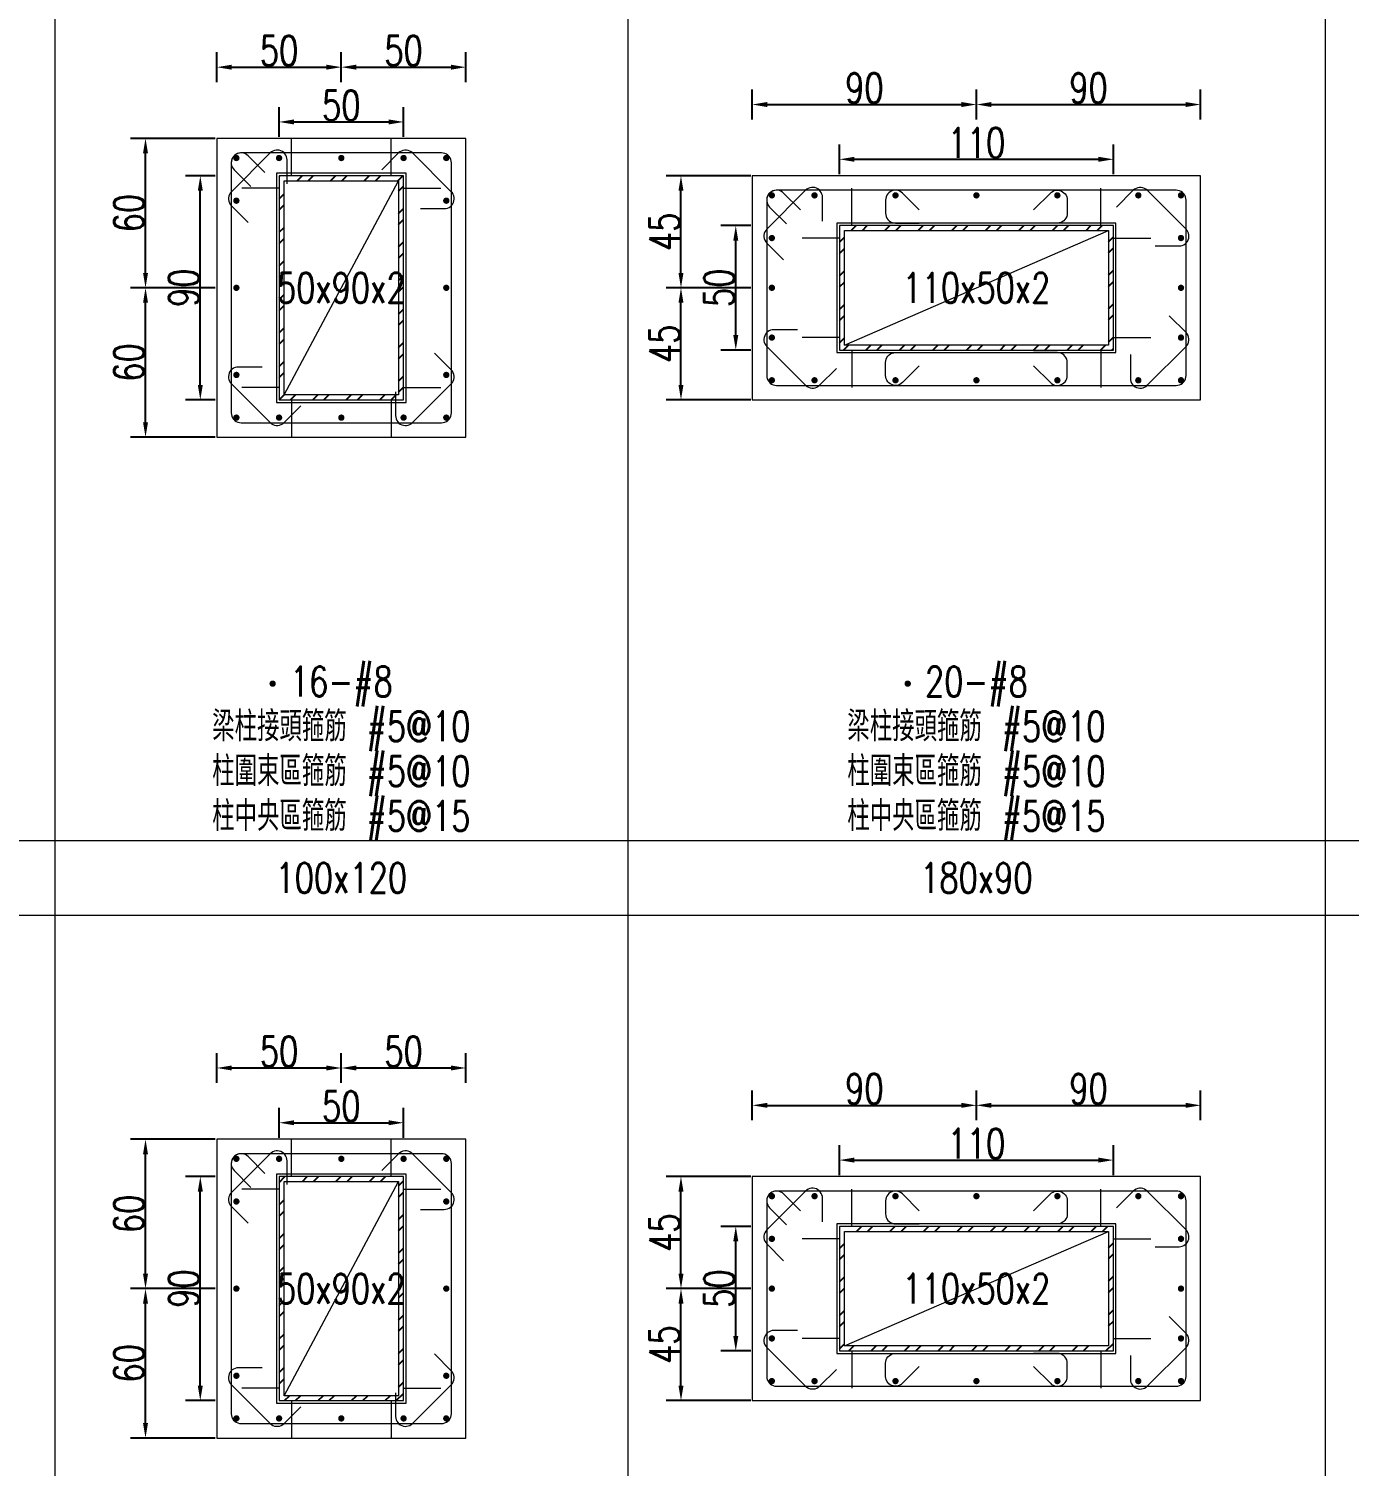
# Model space of a CAD drawing. Header units: millimetres. Extents: x 0 to 3905, y 0 to 8880.
# Drawn here: x 1440 to 1970, y 5005 to 5582 of the extents above; entities that cross this region are included whole.
import ezdxf
from ezdxf.enums import TextEntityAlignment as Align

# ---------------------------------------------------------------- set-up
doc = ezdxf.new("R2010")
doc.units = ezdxf.units.MM
doc.layers.get('DEFPOINTS').update_dxf_attribs({"color": 3})
for name, color, linetype in [('Hatch線', 6, 'Continuous'), ('主筋斷面', 2, 'Continuous'), ('文字-主筋根數', 7, 'Continuous'), ('文字-剪力筋 中央區', 7, 'Continuous'), ('文字-剪力筋-BC', 7, 'Continuous'), ('文字-剪力筋-圍束區', 7, 'Continuous'), ('文字-斷面尺寸', 7, 'Continuous'), ('文字-輔助字', 7, 'Continuous'), ('柱斷面線', 4, 'Continuous'), ('標註字', 4, 'Continuous'), ('箍筋線', 1, 'Continuous'), ('網格線', 7, 'Continuous'), ('鋼柱', 11, 'Continuous')]:
    doc.layers.add(name, color=color, linetype=linetype)
doc.styles.add('note', font='txt.shx', dxfattribs={"width": 0.75, "height": 12})
doc.styles.add('txt', font='txt.shx', dxfattribs={"height": 0.2, "bigfont": 'chineset.shx'})
doc.dimstyles.new('RCAD_DIM', dxfattribs={"dimtxt": 12, "dimasz": 6, "dimexe": 6, "dimexo": 0.625, "dimtad": 1, "dimdec": 0, "dimdsep": 46, "dimtxsty": 'note', "dimcen": 2.5, "dimclrd": 256, "dimclre": 256, "dimclrt": 256, "dimadec": 0, "dimazin": 0, "dimtfac": 1, "dimtmove": 0, "dimatfit": 3, "dimfxl": 0, "dimtolj": 1, "dimarcsym": 0})

# ---------------------------------------------------------------- blocks, each defined once
blk = doc.blocks.new('*D882')
at = {"layer": 'DEFPOINTS', "color": 0}
for p in [(1590, 5142.625), (1540, 5136), (1590, 5136)]:
    blk.add_point(p, dxfattribs=at)
at = {"layer": '標註字', "lineweight": -2}
for p, q in [((1540, 5136.625), (1540, 5148.625)), ((1590, 5136.625), (1590, 5148.625)), ((1546, 5142.625), (1584, 5142.625))]:
    blk.add_line(p, q, dxfattribs=at)
at = {"layer": '標註字'}
for points in [[(1546, 5143.625), (1546, 5141.625), (1540, 5142.625)], [(1584, 5141.625), (1584, 5143.625), (1590, 5142.625)]]:
    blk.add_solid(points, dxfattribs=at)
at = {"layer": '標註字', "insert": (1565, 5149.25), "char_height": 12, "attachment_point": 5, "style": 'note'}
blk.add_mtext('\\A1;50', dxfattribs=at)
blk = doc.blocks.new('*D883')
at = {"layer": 'DEFPOINTS', "color": 0}
for p in [(1508.375, 5121), (1515, 5121), (1515, 5031)]:
    blk.add_point(p, dxfattribs=at)
at = {"layer": '標註字', "lineweight": -2}
for p, q in [((1514.375, 5121), (1502.375, 5121)), ((1508.375, 5037), (1508.375, 5115)), ((1514.375, 5031), (1502.375, 5031))]:
    blk.add_line(p, q, dxfattribs=at)
at = {"layer": '標註字'}
for points in [[(1509.375, 5115), (1507.375, 5115), (1508.375, 5121)], [(1507.375, 5037), (1509.375, 5037), (1508.375, 5031)]]:
    blk.add_solid(points, dxfattribs=at)
at = {"layer": '標註字', "insert": (1501.75, 5076), "char_height": 12, "attachment_point": 5, "rotation": 90, "style": 'note'}
blk.add_mtext('\\A1;90', dxfattribs=at)
blk = doc.blocks.new('*D884')
at = {"layer": 'DEFPOINTS', "color": 0}
for p in [(1565, 5164.625), (1515, 5158), (1565, 5158)]:
    blk.add_point(p, dxfattribs=at)
at = {"layer": '標註字', "lineweight": -2}
for p, q in [((1515, 5158.625), (1515, 5170.625)), ((1565, 5158.625), (1565, 5170.625)), ((1521, 5164.625), (1559, 5164.625))]:
    blk.add_line(p, q, dxfattribs=at)
at = {"layer": '標註字'}
for points in [[(1521, 5165.625), (1521, 5163.625), (1515, 5164.625)], [(1559, 5163.625), (1559, 5165.625), (1565, 5164.625)]]:
    blk.add_solid(points, dxfattribs=at)
at = {"layer": '標註字', "insert": (1540, 5171.25), "char_height": 12, "attachment_point": 5, "style": 'note'}
blk.add_mtext('\\A1;50', dxfattribs=at)
blk = doc.blocks.new('*D885')
at = {"layer": 'DEFPOINTS', "color": 0}
for p in [(1615, 5164.625), (1565, 5158), (1615, 5158)]:
    blk.add_point(p, dxfattribs=at)
at = {"layer": '標註字', "lineweight": -2}
for p, q in [((1565, 5158.625), (1565, 5170.625)), ((1615, 5158.625), (1615, 5170.625)), ((1571, 5164.625), (1609, 5164.625))]:
    blk.add_line(p, q, dxfattribs=at)
at = {"layer": '標註字'}
for points in [[(1571, 5165.625), (1571, 5163.625), (1565, 5164.625)], [(1609, 5163.625), (1609, 5165.625), (1615, 5164.625)]]:
    blk.add_solid(points, dxfattribs=at)
at = {"layer": '標註字', "insert": (1590, 5171.25), "char_height": 12, "attachment_point": 5, "style": 'note'}
blk.add_mtext('\\A1;50', dxfattribs=at)
blk = doc.blocks.new('*D886')
at = {"layer": 'DEFPOINTS', "color": 0}
for p in [(1486.375, 5076), (1515, 5076), (1515, 5016)]:
    blk.add_point(p, dxfattribs=at)
at = {"layer": '標註字', "lineweight": -2}
for p, q in [((1514.375, 5076), (1480.375, 5076)), ((1486.375, 5022), (1486.375, 5070)), ((1514.375, 5016), (1480.375, 5016))]:
    blk.add_line(p, q, dxfattribs=at)
at = {"layer": '標註字'}
for points in [[(1487.375, 5070), (1485.375, 5070), (1486.375, 5076)], [(1485.375, 5022), (1487.375, 5022), (1486.375, 5016)]]:
    blk.add_solid(points, dxfattribs=at)
at = {"layer": '標註字', "insert": (1479.75, 5046), "char_height": 12, "attachment_point": 5, "rotation": 90, "style": 'note'}
blk.add_mtext('\\A1;60', dxfattribs=at)
blk = doc.blocks.new('*D887')
at = {"layer": 'DEFPOINTS', "color": 0}
for p in [(1486.375, 5136), (1515, 5136), (1515, 5076)]:
    blk.add_point(p, dxfattribs=at)
at = {"layer": '標註字', "lineweight": -2}
for p, q in [((1514.375, 5136), (1480.375, 5136)), ((1486.375, 5082), (1486.375, 5130)), ((1514.375, 5076), (1480.375, 5076))]:
    blk.add_line(p, q, dxfattribs=at)
at = {"layer": '標註字'}
for points in [[(1487.375, 5130), (1485.375, 5130), (1486.375, 5136)], [(1485.375, 5082), (1487.375, 5082), (1486.375, 5076)]]:
    blk.add_solid(points, dxfattribs=at)
at = {"layer": '標註字', "insert": (1479.75, 5106), "char_height": 12, "attachment_point": 5, "rotation": 90, "style": 'note'}
blk.add_mtext('\\A1;60', dxfattribs=at)
blk = doc.blocks.new('Circle_Filled')
at = {"const_width": 0.5}
blk.add_lwpolyline([(-0.25, 0, 1), (0.25, 0, 1)], format="xyb", close=True, dxfattribs=at)
blk = doc.blocks.new('*D888')
at = {"layer": 'DEFPOINTS', "color": 0}
for p in [(1590, 5544.625), (1540, 5538), (1590, 5538)]:
    blk.add_point(p, dxfattribs=at)
at = {"layer": '標註字', "lineweight": -2}
for p, q in [((1540, 5538.625), (1540, 5550.625)), ((1590, 5538.625), (1590, 5550.625)), ((1546, 5544.625), (1584, 5544.625))]:
    blk.add_line(p, q, dxfattribs=at)
at = {"layer": '標註字'}
for points in [[(1546, 5545.625), (1546, 5543.625), (1540, 5544.625)], [(1584, 5543.625), (1584, 5545.625), (1590, 5544.625)]]:
    blk.add_solid(points, dxfattribs=at)
at = {"layer": '標註字', "insert": (1565, 5551.25), "char_height": 12, "attachment_point": 5, "style": 'note'}
blk.add_mtext('\\A1;50', dxfattribs=at)
blk = doc.blocks.new('*D889')
at = {"layer": 'DEFPOINTS', "color": 0}
for p in [(1508.375, 5523), (1515, 5523), (1515, 5433)]:
    blk.add_point(p, dxfattribs=at)
at = {"layer": '標註字', "lineweight": -2}
for p, q in [((1514.375, 5523), (1502.375, 5523)), ((1508.375, 5439), (1508.375, 5517)), ((1514.375, 5433), (1502.375, 5433))]:
    blk.add_line(p, q, dxfattribs=at)
at = {"layer": '標註字'}
for points in [[(1509.375, 5517), (1507.375, 5517), (1508.375, 5523)], [(1507.375, 5439), (1509.375, 5439), (1508.375, 5433)]]:
    blk.add_solid(points, dxfattribs=at)
at = {"layer": '標註字', "insert": (1501.75, 5478), "char_height": 12, "attachment_point": 5, "rotation": 90, "style": 'note'}
blk.add_mtext('\\A1;90', dxfattribs=at)
blk = doc.blocks.new('*D890')
at = {"layer": 'DEFPOINTS', "color": 0}
for p in [(1565, 5566.625), (1515, 5560), (1565, 5560)]:
    blk.add_point(p, dxfattribs=at)
at = {"layer": '標註字', "lineweight": -2}
for p, q in [((1515, 5560.625), (1515, 5572.625)), ((1565, 5560.625), (1565, 5572.625)), ((1521, 5566.625), (1559, 5566.625))]:
    blk.add_line(p, q, dxfattribs=at)
at = {"layer": '標註字'}
for points in [[(1521, 5567.625), (1521, 5565.625), (1515, 5566.625)], [(1559, 5565.625), (1559, 5567.625), (1565, 5566.625)]]:
    blk.add_solid(points, dxfattribs=at)
at = {"layer": '標註字', "insert": (1540, 5573.25), "char_height": 12, "attachment_point": 5, "style": 'note'}
blk.add_mtext('\\A1;50', dxfattribs=at)
blk = doc.blocks.new('*D891')
at = {"layer": 'DEFPOINTS', "color": 0}
for p in [(1615, 5566.625), (1565, 5560), (1615, 5560)]:
    blk.add_point(p, dxfattribs=at)
at = {"layer": '標註字', "lineweight": -2}
for p, q in [((1565, 5560.625), (1565, 5572.625)), ((1615, 5560.625), (1615, 5572.625)), ((1571, 5566.625), (1609, 5566.625))]:
    blk.add_line(p, q, dxfattribs=at)
at = {"layer": '標註字'}
for points in [[(1571, 5567.625), (1571, 5565.625), (1565, 5566.625)], [(1609, 5565.625), (1609, 5567.625), (1615, 5566.625)]]:
    blk.add_solid(points, dxfattribs=at)
at = {"layer": '標註字', "insert": (1590, 5573.25), "char_height": 12, "attachment_point": 5, "style": 'note'}
blk.add_mtext('\\A1;50', dxfattribs=at)
blk = doc.blocks.new('*D892')
at = {"layer": 'DEFPOINTS', "color": 0}
for p in [(1486.375, 5478), (1515, 5478), (1515, 5418)]:
    blk.add_point(p, dxfattribs=at)
at = {"layer": '標註字', "lineweight": -2}
for p, q in [((1514.375, 5478), (1480.375, 5478)), ((1486.375, 5424), (1486.375, 5472)), ((1514.375, 5418), (1480.375, 5418))]:
    blk.add_line(p, q, dxfattribs=at)
at = {"layer": '標註字'}
for points in [[(1487.375, 5472), (1485.375, 5472), (1486.375, 5478)], [(1485.375, 5424), (1487.375, 5424), (1486.375, 5418)]]:
    blk.add_solid(points, dxfattribs=at)
at = {"layer": '標註字', "insert": (1479.75, 5448), "char_height": 12, "attachment_point": 5, "rotation": 90, "style": 'note'}
blk.add_mtext('\\A1;60', dxfattribs=at)
blk = doc.blocks.new('*D893')
at = {"layer": 'DEFPOINTS', "color": 0}
for p in [(1486.375, 5538), (1515, 5538), (1515, 5478)]:
    blk.add_point(p, dxfattribs=at)
at = {"layer": '標註字', "lineweight": -2}
for p, q in [((1514.375, 5538), (1480.375, 5538)), ((1486.375, 5484), (1486.375, 5532)), ((1514.375, 5478), (1480.375, 5478))]:
    blk.add_line(p, q, dxfattribs=at)
at = {"layer": '標註字'}
for points in [[(1487.375, 5532), (1485.375, 5532), (1486.375, 5538)], [(1485.375, 5484), (1487.375, 5484), (1486.375, 5478)]]:
    blk.add_solid(points, dxfattribs=at)
at = {"layer": '標註字', "insert": (1479.75, 5508), "char_height": 12, "attachment_point": 5, "rotation": 90, "style": 'note'}
blk.add_mtext('\\A1;60', dxfattribs=at)
blk = doc.blocks.new('*D1014')
at = {"layer": 'DEFPOINTS', "color": 0}
for p in [(1875, 5127.625), (1765, 5121), (1875, 5121)]:
    blk.add_point(p, dxfattribs=at)
at = {"layer": '標註字', "lineweight": -2}
for p, q in [((1765, 5121.625), (1765, 5133.625)), ((1875, 5121.625), (1875, 5133.625)), ((1771, 5127.625), (1869, 5127.625))]:
    blk.add_line(p, q, dxfattribs=at)
at = {"layer": '標註字'}
for points in [[(1771, 5128.625), (1771, 5126.625), (1765, 5127.625)], [(1869, 5126.625), (1869, 5128.625), (1875, 5127.625)]]:
    blk.add_solid(points, dxfattribs=at)
at = {"layer": '標註字', "insert": (1820, 5134.25), "char_height": 12, "attachment_point": 5, "style": 'note'}
blk.add_mtext('\\A1;110', dxfattribs=at)
blk = doc.blocks.new('*D1015')
at = {"layer": 'DEFPOINTS', "color": 0}
for p in [(1723.375, 5101), (1730, 5101), (1730, 5051)]:
    blk.add_point(p, dxfattribs=at)
at = {"layer": '標註字', "lineweight": -2}
for p, q in [((1729.375, 5101), (1717.375, 5101)), ((1723.375, 5057), (1723.375, 5095)), ((1729.375, 5051), (1717.375, 5051))]:
    blk.add_line(p, q, dxfattribs=at)
at = {"layer": '標註字'}
for points in [[(1724.375, 5095), (1722.375, 5095), (1723.375, 5101)], [(1722.375, 5057), (1724.375, 5057), (1723.375, 5051)]]:
    blk.add_solid(points, dxfattribs=at)
at = {"layer": '標註字', "insert": (1716.75, 5076), "char_height": 12, "attachment_point": 5, "rotation": 90, "style": 'note'}
blk.add_mtext('\\A1;50', dxfattribs=at)
blk = doc.blocks.new('*D1016')
at = {"layer": 'DEFPOINTS', "color": 0}
for p in [(1820, 5149.625), (1730, 5143), (1820, 5143)]:
    blk.add_point(p, dxfattribs=at)
at = {"layer": '標註字', "lineweight": -2}
for p, q in [((1730, 5143.625), (1730, 5155.625)), ((1820, 5143.625), (1820, 5155.625)), ((1736, 5149.625), (1814, 5149.625))]:
    blk.add_line(p, q, dxfattribs=at)
at = {"layer": '標註字'}
for points in [[(1736, 5150.625), (1736, 5148.625), (1730, 5149.625)], [(1814, 5148.625), (1814, 5150.625), (1820, 5149.625)]]:
    blk.add_solid(points, dxfattribs=at)
at = {"layer": '標註字', "insert": (1775, 5156.25), "char_height": 12, "attachment_point": 5, "style": 'note'}
blk.add_mtext('\\A1;90', dxfattribs=at)
blk = doc.blocks.new('*D1017')
at = {"layer": 'DEFPOINTS', "color": 0}
for p in [(1910, 5149.625), (1820, 5143), (1910, 5143)]:
    blk.add_point(p, dxfattribs=at)
at = {"layer": '標註字', "lineweight": -2}
for p, q in [((1820, 5143.625), (1820, 5155.625)), ((1910, 5143.625), (1910, 5155.625)), ((1826, 5149.625), (1904, 5149.625))]:
    blk.add_line(p, q, dxfattribs=at)
at = {"layer": '標註字'}
for points in [[(1826, 5150.625), (1826, 5148.625), (1820, 5149.625)], [(1904, 5148.625), (1904, 5150.625), (1910, 5149.625)]]:
    blk.add_solid(points, dxfattribs=at)
at = {"layer": '標註字', "insert": (1865, 5156.25), "char_height": 12, "attachment_point": 5, "style": 'note'}
blk.add_mtext('\\A1;90', dxfattribs=at)
blk = doc.blocks.new('*D1018')
at = {"layer": 'DEFPOINTS', "color": 0}
for p in [(1701.375, 5076), (1730, 5076), (1730, 5031)]:
    blk.add_point(p, dxfattribs=at)
at = {"layer": '標註字', "lineweight": -2}
for p, q in [((1729.375, 5076), (1695.375, 5076)), ((1701.375, 5037), (1701.375, 5070)), ((1729.375, 5031), (1695.375, 5031))]:
    blk.add_line(p, q, dxfattribs=at)
at = {"layer": '標註字'}
for points in [[(1702.375, 5070), (1700.375, 5070), (1701.375, 5076)], [(1700.375, 5037), (1702.375, 5037), (1701.375, 5031)]]:
    blk.add_solid(points, dxfattribs=at)
at = {"layer": '標註字', "insert": (1694.75, 5053.5), "char_height": 12, "attachment_point": 5, "rotation": 90, "style": 'note'}
blk.add_mtext('\\A1;45', dxfattribs=at)
blk = doc.blocks.new('*D1019')
at = {"layer": 'DEFPOINTS', "color": 0}
for p in [(1701.375, 5121), (1730, 5121), (1730, 5076)]:
    blk.add_point(p, dxfattribs=at)
at = {"layer": '標註字', "lineweight": -2}
for p, q in [((1729.375, 5121), (1695.375, 5121)), ((1701.375, 5082), (1701.375, 5115)), ((1729.375, 5076), (1695.375, 5076))]:
    blk.add_line(p, q, dxfattribs=at)
at = {"layer": '標註字'}
for points in [[(1702.375, 5115), (1700.375, 5115), (1701.375, 5121)], [(1700.375, 5082), (1702.375, 5082), (1701.375, 5076)]]:
    blk.add_solid(points, dxfattribs=at)
at = {"layer": '標註字', "insert": (1694.75, 5098.5), "char_height": 12, "attachment_point": 5, "rotation": 90, "style": 'note'}
blk.add_mtext('\\A1;45', dxfattribs=at)
blk = doc.blocks.new('*D1020')
at = {"layer": 'DEFPOINTS', "color": 0}
for p in [(1875, 5529.625), (1765, 5523), (1875, 5523)]:
    blk.add_point(p, dxfattribs=at)
at = {"layer": '標註字', "lineweight": -2}
for p, q in [((1765, 5523.625), (1765, 5535.625)), ((1875, 5523.625), (1875, 5535.625)), ((1771, 5529.625), (1869, 5529.625))]:
    blk.add_line(p, q, dxfattribs=at)
at = {"layer": '標註字'}
for points in [[(1771, 5530.625), (1771, 5528.625), (1765, 5529.625)], [(1869, 5528.625), (1869, 5530.625), (1875, 5529.625)]]:
    blk.add_solid(points, dxfattribs=at)
at = {"layer": '標註字', "insert": (1820, 5536.25), "char_height": 12, "attachment_point": 5, "style": 'note'}
blk.add_mtext('\\A1;110', dxfattribs=at)
blk = doc.blocks.new('*D1021')
at = {"layer": 'DEFPOINTS', "color": 0}
for p in [(1723.375, 5503), (1730, 5503), (1730, 5453)]:
    blk.add_point(p, dxfattribs=at)
at = {"layer": '標註字', "lineweight": -2}
for p, q in [((1729.375, 5503), (1717.375, 5503)), ((1723.375, 5459), (1723.375, 5497)), ((1729.375, 5453), (1717.375, 5453))]:
    blk.add_line(p, q, dxfattribs=at)
at = {"layer": '標註字'}
for points in [[(1724.375, 5497), (1722.375, 5497), (1723.375, 5503)], [(1722.375, 5459), (1724.375, 5459), (1723.375, 5453)]]:
    blk.add_solid(points, dxfattribs=at)
at = {"layer": '標註字', "insert": (1716.75, 5478), "char_height": 12, "attachment_point": 5, "rotation": 90, "style": 'note'}
blk.add_mtext('\\A1;50', dxfattribs=at)
blk = doc.blocks.new('*D1022')
at = {"layer": 'DEFPOINTS', "color": 0}
for p in [(1820, 5551.625), (1730, 5545), (1820, 5545)]:
    blk.add_point(p, dxfattribs=at)
at = {"layer": '標註字', "lineweight": -2}
for p, q in [((1730, 5545.625), (1730, 5557.625)), ((1820, 5545.625), (1820, 5557.625)), ((1736, 5551.625), (1814, 5551.625))]:
    blk.add_line(p, q, dxfattribs=at)
at = {"layer": '標註字'}
for points in [[(1736, 5552.625), (1736, 5550.625), (1730, 5551.625)], [(1814, 5550.625), (1814, 5552.625), (1820, 5551.625)]]:
    blk.add_solid(points, dxfattribs=at)
at = {"layer": '標註字', "insert": (1775, 5558.25), "char_height": 12, "attachment_point": 5, "style": 'note'}
blk.add_mtext('\\A1;90', dxfattribs=at)
blk = doc.blocks.new('*D1023')
at = {"layer": 'DEFPOINTS', "color": 0}
for p in [(1910, 5551.625), (1820, 5545), (1910, 5545)]:
    blk.add_point(p, dxfattribs=at)
at = {"layer": '標註字', "lineweight": -2}
for p, q in [((1820, 5545.625), (1820, 5557.625)), ((1910, 5545.625), (1910, 5557.625)), ((1826, 5551.625), (1904, 5551.625))]:
    blk.add_line(p, q, dxfattribs=at)
at = {"layer": '標註字'}
for points in [[(1826, 5552.625), (1826, 5550.625), (1820, 5551.625)], [(1904, 5550.625), (1904, 5552.625), (1910, 5551.625)]]:
    blk.add_solid(points, dxfattribs=at)
at = {"layer": '標註字', "insert": (1865, 5558.25), "char_height": 12, "attachment_point": 5, "style": 'note'}
blk.add_mtext('\\A1;90', dxfattribs=at)
blk = doc.blocks.new('*D1024')
at = {"layer": 'DEFPOINTS', "color": 0}
for p in [(1701.375, 5478), (1730, 5478), (1730, 5433)]:
    blk.add_point(p, dxfattribs=at)
at = {"layer": '標註字', "lineweight": -2}
for p, q in [((1729.375, 5478), (1695.375, 5478)), ((1701.375, 5439), (1701.375, 5472)), ((1729.375, 5433), (1695.375, 5433))]:
    blk.add_line(p, q, dxfattribs=at)
at = {"layer": '標註字'}
for points in [[(1702.375, 5472), (1700.375, 5472), (1701.375, 5478)], [(1700.375, 5439), (1702.375, 5439), (1701.375, 5433)]]:
    blk.add_solid(points, dxfattribs=at)
at = {"layer": '標註字', "insert": (1694.75, 5455.5), "char_height": 12, "attachment_point": 5, "rotation": 90, "style": 'note'}
blk.add_mtext('\\A1;45', dxfattribs=at)
blk = doc.blocks.new('*D1025')
at = {"layer": 'DEFPOINTS', "color": 0}
for p in [(1701.375, 5523), (1730, 5523), (1730, 5478)]:
    blk.add_point(p, dxfattribs=at)
at = {"layer": '標註字', "lineweight": -2}
for p, q in [((1729.375, 5523), (1695.375, 5523)), ((1701.375, 5484), (1701.375, 5517)), ((1729.375, 5478), (1695.375, 5478))]:
    blk.add_line(p, q, dxfattribs=at)
at = {"layer": '標註字'}
for points in [[(1702.375, 5517), (1700.375, 5517), (1701.375, 5523)], [(1700.375, 5484), (1702.375, 5484), (1701.375, 5478)]]:
    blk.add_solid(points, dxfattribs=at)
at = {"layer": '標註字', "insert": (1694.75, 5500.5), "char_height": 12, "attachment_point": 5, "rotation": 90, "style": 'note'}
blk.add_mtext('\\A1;45', dxfattribs=at)

msp = doc.modelspace()

# ---------------------------------------------------------------- hatches: boundary and pattern name
at = {"layer": 'Hatch線'}
h = msp.add_hatch(dxfattribs=at)
h.set_pattern_fill('ANSI32', color=256, style=0)
h.paths.add_polyline_path([(1540, 5433), (1590, 5433), (1590, 5523), (1540, 5523)], flags=17)
h.paths.add_polyline_path([(1542, 5435), (1542, 5521), (1588, 5521), (1588, 5435)])
h = msp.add_hatch(dxfattribs=at)
h.set_pattern_fill('ANSI32', color=256, style=0)
h.paths.add_polyline_path([(1765, 5453), (1875, 5453), (1875, 5503), (1765, 5503)], flags=17)
h.paths.add_polyline_path([(1767, 5455), (1767, 5501), (1873, 5501), (1873, 5455)])
h = msp.add_hatch(dxfattribs=at)
h.set_pattern_fill('ANSI32', color=256, style=0)
h.paths.add_polyline_path([(1540, 5031), (1590, 5031), (1590, 5121), (1540, 5121)], flags=17)
h.paths.add_polyline_path([(1542, 5033), (1542, 5119), (1588, 5119), (1588, 5033)])
h = msp.add_hatch(dxfattribs=at)
h.set_pattern_fill('ANSI32', color=256, style=0)
h.paths.add_polyline_path([(1765, 5051), (1875, 5051), (1875, 5101), (1765, 5101)], flags=17)
h.paths.add_polyline_path([(1767, 5053), (1767, 5099), (1873, 5099), (1873, 5053)])

# ---------------------------------------------------------------- linework, layer by layer
at = {"layer": 'DEFPOINTS', "lineweight": 5}
for points in [[(1545, 5523), (1545, 5538)], [(1585, 5523), (1585, 5538)], [(1540, 5432), (1591, 5432), (1591, 5524), (1539, 5524), (1539, 5432), (1540, 5432)], [(1542, 5435), (1588, 5521)], [(1540, 5518), (1525, 5518)], [(1590, 5518), (1605, 5518)], [(1770, 5503), (1770, 5518)], [(1870, 5503), (1870, 5518)], [(1765, 5452), (1876, 5452), (1876, 5504), (1764, 5504), (1764, 5452), (1765, 5452)], [(1765, 5498), (1750, 5498)], [(1767, 5455), (1873, 5501)], [(1875, 5498), (1890, 5498)], [(1765, 5458), (1750, 5458)], [(1875, 5458), (1890, 5458)], [(1770, 5453), (1770, 5438)], [(1870, 5453), (1870, 5438)], [(1540, 5438), (1525, 5438)], [(1590, 5438), (1605, 5438)], [(1545, 5433), (1545, 5418)], [(1585, 5433), (1585, 5418)], [(1545, 5121), (1545, 5136)], [(1585, 5121), (1585, 5136)], [(1540, 5030), (1591, 5030), (1591, 5122), (1539, 5122), (1539, 5030), (1540, 5030)], [(1540, 5116), (1525, 5116)], [(1542, 5033), (1588, 5119)], [(1590, 5116), (1605, 5116)], [(1770, 5101), (1770, 5116)], [(1870, 5101), (1870, 5116)], [(1765, 5050), (1876, 5050), (1876, 5102), (1764, 5102), (1764, 5050), (1765, 5050)], [(1767, 5053), (1873, 5099)], [(1765, 5096), (1750, 5096)], [(1875, 5096), (1890, 5096)], [(1765, 5056), (1750, 5056)], [(1875, 5056), (1890, 5056)], [(1770, 5051), (1770, 5036)], [(1870, 5051), (1870, 5036)], [(1540, 5036), (1525, 5036)], [(1590, 5036), (1605, 5036)], [(1545, 5031), (1545, 5016)], [(1585, 5031), (1585, 5016)]]:
    msp.add_lwpolyline(points, dxfattribs=at)
at = {"layer": '柱斷面線', "lineweight": 5}
for points in [[(1515, 5418), (1615, 5418), (1615, 5538), (1515, 5538), (1515, 5418)], [(1730, 5433), (1910, 5433), (1910, 5523), (1730, 5523), (1730, 5433)], [(1515, 5016), (1615, 5016), (1615, 5136), (1515, 5136), (1515, 5016)], [(1730, 5031), (1910, 5031), (1910, 5121), (1730, 5121), (1730, 5031)]]:
    msp.add_lwpolyline(points, dxfattribs=at)
at = {"layer": '箍筋線', "lineweight": 5}
for points in [[(1543.19, 5519.81), (1543.19, 5529.35), (1543.13, 5530.02), (1542.96, 5530.66), (1542.69, 5531.27), (1542.32, 5531.83), (1541.86, 5532.32), (1541.33, 5532.72), (1540.73, 5533.02), (1540.1, 5533.23), (1539.43, 5533.32), (1538.77, 5533.3), (1538.11, 5533.17), (1537.49, 5532.93), (1536.91, 5532.59), (1536.4, 5532.16), (1520.84, 5516.6), (1520.39, 5516.07), (1520.05, 5515.47), (1519.81, 5514.82), (1519.69, 5514.13), (1519.69, 5513.44), (1519.81, 5512.76), (1520.05, 5512.11), (1520.39, 5511.51), (1520.84, 5510.98), (1527.58, 5504.23)], [(1534.33, 5524.29), (1527.58, 5531.04), (1527.07, 5531.47), (1526.49, 5531.81), (1525.87, 5532.05), (1525.22, 5532.18), (1524.55, 5532.2), (1523.89, 5532.11), (1523.25, 5531.9), (1522.66, 5531.6), (1522.12, 5531.19), (1521.66, 5530.71), (1521.29, 5530.15), (1521.02, 5529.54), (1520.85, 5528.9), (1520.79, 5528.23), (1520.79, 5427.77), (1520.86, 5427.08), (1521.03, 5426.41), (1521.33, 5425.78), (1521.72, 5425.21), (1522.21, 5424.72), (1522.78, 5424.33), (1523.41, 5424.03), (1524.08, 5423.86), (1524.77, 5423.79), (1605.23, 5423.79), (1605.92, 5423.86), (1606.59, 5424.03), (1607.22, 5424.33), (1607.79, 5424.72), (1608.28, 5425.21), (1608.67, 5425.78), (1608.97, 5426.41), (1609.14, 5427.08), (1609.21, 5427.77), (1609.21, 5528.23), (1609.14, 5528.92), (1608.97, 5529.59), (1608.67, 5530.22), (1608.28, 5530.79), (1607.79, 5531.28), (1607.22, 5531.67), (1606.59, 5531.97), (1605.92, 5532.14), (1605.23, 5532.21), (1524.77, 5532.21), (1524.1, 5532.15), (1523.46, 5531.98), (1522.85, 5531.71), (1522.29, 5531.34), (1521.81, 5530.88), (1521.4, 5530.34), (1521.1, 5529.75), (1520.89, 5529.11), (1520.8, 5528.45), (1520.82, 5527.78), (1520.95, 5527.13), (1521.19, 5526.51), (1521.53, 5525.93), (1521.96, 5525.42), (1528.71, 5518.67)], [(1596.81, 5509.81), (1606.35, 5509.81), (1607.02, 5509.87), (1607.66, 5510.04), (1608.27, 5510.31), (1608.83, 5510.68), (1609.32, 5511.14), (1609.72, 5511.67), (1610.02, 5512.27), (1610.23, 5512.9), (1610.32, 5513.57), (1610.3, 5514.23), (1610.17, 5514.89), (1609.93, 5515.51), (1609.59, 5516.09), (1609.16, 5516.6), (1593.6, 5532.16), (1593.07, 5532.61), (1592.47, 5532.95), (1591.82, 5533.19), (1591.13, 5533.31), (1590.44, 5533.31), (1589.76, 5533.19), (1589.11, 5532.95), (1588.51, 5532.61), (1587.98, 5532.16), (1581.23, 5525.42)], [(1758.19, 5504.81), (1758.19, 5514.35), (1758.13, 5515.02), (1757.96, 5515.66), (1757.69, 5516.27), (1757.32, 5516.83), (1756.86, 5517.32), (1756.33, 5517.72), (1755.73, 5518.02), (1755.1, 5518.23), (1754.43, 5518.32), (1753.77, 5518.3), (1753.11, 5518.17), (1752.49, 5517.93), (1751.91, 5517.59), (1751.4, 5517.16), (1735.84, 5501.6), (1735.39, 5501.07), (1735.05, 5500.47), (1734.81, 5499.82), (1734.69, 5499.13), (1734.69, 5498.44), (1734.81, 5497.76), (1735.05, 5497.11), (1735.39, 5496.51), (1735.84, 5495.98), (1742.58, 5489.23)], [(1749.33, 5509.29), (1742.58, 5516.04), (1742.07, 5516.47), (1741.49, 5516.81), (1740.87, 5517.05), (1740.22, 5517.18), (1739.55, 5517.2), (1738.89, 5517.11), (1738.25, 5516.9), (1737.66, 5516.6), (1737.12, 5516.19), (1736.66, 5515.71), (1736.29, 5515.15), (1736.02, 5514.54), (1735.85, 5513.9), (1735.79, 5513.23), (1735.79, 5442.77), (1735.86, 5442.08), (1736.03, 5441.41), (1736.33, 5440.78), (1736.72, 5440.21), (1737.21, 5439.72), (1737.78, 5439.33), (1738.41, 5439.03), (1739.08, 5438.86), (1739.77, 5438.79), (1900.23, 5438.79), (1900.92, 5438.86), (1901.59, 5439.03), (1902.22, 5439.33), (1902.79, 5439.72), (1903.28, 5440.21), (1903.67, 5440.78), (1903.97, 5441.41), (1904.14, 5442.08), (1904.21, 5442.77), (1904.21, 5513.23), (1904.14, 5513.92), (1903.97, 5514.59), (1903.67, 5515.22), (1903.28, 5515.79), (1902.79, 5516.28), (1902.22, 5516.67), (1901.59, 5516.97), (1900.92, 5517.14), (1900.23, 5517.21), (1739.77, 5517.21), (1739.1, 5517.15), (1738.46, 5516.98), (1737.85, 5516.71), (1737.29, 5516.34), (1736.81, 5515.88), (1736.4, 5515.34), (1736.1, 5514.75), (1735.89, 5514.11), (1735.8, 5513.45), (1735.82, 5512.78), (1735.95, 5512.13), (1736.19, 5511.51), (1736.53, 5510.93), (1736.96, 5510.42), (1743.71, 5503.67)], [(1797.06, 5509.29), (1790.31, 5516.04), (1789.8, 5516.47), (1789.22, 5516.81), (1788.6, 5517.05), (1787.95, 5517.18), (1787.28, 5517.2), (1786.62, 5517.11), (1785.98, 5516.9), (1785.39, 5516.6), (1784.85, 5516.19), (1784.39, 5515.71), (1784.02, 5515.15), (1783.75, 5514.54), (1783.58, 5513.9), (1783.53, 5513.23), (1783.53, 5507.98), (1783.59, 5507.28), (1783.76, 5506.62), (1784.06, 5505.99), (1784.45, 5505.42), (1784.94, 5504.93), (1785.51, 5504.53), (1786.14, 5504.24), (1786.81, 5504.06), (1787.5, 5504), (1797.04, 5504)], [(1842.94, 5509.29), (1849.69, 5516.04), (1850.2, 5516.47), (1850.78, 5516.81), (1851.4, 5517.05), (1852.05, 5517.18), (1852.72, 5517.2), (1853.38, 5517.11), (1854.02, 5516.9), (1854.61, 5516.6), (1855.15, 5516.19), (1855.61, 5515.71), (1855.98, 5515.15), (1856.25, 5514.54), (1856.42, 5513.9), (1856.47, 5513.23), (1856.47, 5507.98), (1856.41, 5507.28), (1856.24, 5506.62), (1855.94, 5505.99), (1855.55, 5505.42), (1855.06, 5504.93), (1854.49, 5504.53), (1853.86, 5504.24), (1853.19, 5504.06), (1852.5, 5504), (1842.96, 5504)], [(1891.81, 5494.81), (1901.35, 5494.81), (1902.02, 5494.87), (1902.66, 5495.04), (1903.27, 5495.31), (1903.83, 5495.68), (1904.32, 5496.14), (1904.72, 5496.67), (1905.02, 5497.27), (1905.23, 5497.9), (1905.32, 5498.57), (1905.3, 5499.23), (1905.17, 5499.89), (1904.93, 5500.51), (1904.59, 5501.09), (1904.16, 5501.6), (1888.6, 5517.16), (1888.07, 5517.61), (1887.47, 5517.95), (1886.82, 5518.19), (1886.13, 5518.31), (1885.44, 5518.31), (1884.76, 5518.19), (1884.11, 5517.95), (1883.51, 5517.61), (1882.98, 5517.16), (1876.23, 5510.42)], [(1881.81, 5451.19), (1881.81, 5441.65), (1881.87, 5440.98), (1882.04, 5440.34), (1882.31, 5439.73), (1882.68, 5439.17), (1883.14, 5438.68), (1883.67, 5438.28), (1884.27, 5437.98), (1884.9, 5437.77), (1885.57, 5437.68), (1886.23, 5437.7), (1886.89, 5437.83), (1887.51, 5438.07), (1888.09, 5438.41), (1888.6, 5438.84), (1904.16, 5454.4), (1904.61, 5454.93), (1904.95, 5455.53), (1905.19, 5456.18), (1905.31, 5456.87), (1905.31, 5457.56), (1905.19, 5458.24), (1904.95, 5458.89), (1904.61, 5459.49), (1904.16, 5460.02), (1897.42, 5466.77)], [(1748.19, 5461.19), (1738.65, 5461.19), (1737.98, 5461.13), (1737.34, 5460.96), (1736.73, 5460.69), (1736.17, 5460.32), (1735.68, 5459.86), (1735.28, 5459.33), (1734.98, 5458.73), (1734.77, 5458.1), (1734.68, 5457.43), (1734.7, 5456.77), (1734.83, 5456.11), (1735.07, 5455.49), (1735.41, 5454.91), (1735.84, 5454.4), (1751.4, 5438.84), (1751.93, 5438.39), (1752.53, 5438.05), (1753.18, 5437.81), (1753.87, 5437.69), (1754.56, 5437.69), (1755.24, 5437.81), (1755.89, 5438.05), (1756.49, 5438.39), (1757.02, 5438.84), (1763.77, 5445.58)], [(1586.81, 5436.19), (1586.81, 5426.65), (1586.87, 5425.98), (1587.04, 5425.34), (1587.31, 5424.73), (1587.68, 5424.17), (1588.14, 5423.68), (1588.67, 5423.28), (1589.27, 5422.98), (1589.9, 5422.77), (1590.57, 5422.68), (1591.23, 5422.7), (1591.89, 5422.83), (1592.51, 5423.07), (1593.09, 5423.41), (1593.6, 5423.84), (1609.16, 5439.4), (1609.61, 5439.93), (1609.95, 5440.53), (1610.19, 5441.18), (1610.31, 5441.87), (1610.31, 5442.56), (1610.19, 5443.24), (1609.95, 5443.89), (1609.61, 5444.49), (1609.16, 5445.02), (1602.42, 5451.77)], [(1797.06, 5446.71), (1790.31, 5439.96), (1789.8, 5439.53), (1789.22, 5439.19), (1788.6, 5438.95), (1787.95, 5438.82), (1787.28, 5438.8), (1786.62, 5438.89), (1785.98, 5439.1), (1785.39, 5439.4), (1784.85, 5439.81), (1784.39, 5440.29), (1784.02, 5440.85), (1783.75, 5441.46), (1783.58, 5442.1), (1783.53, 5442.77), (1783.53, 5448.02), (1783.59, 5448.72), (1783.76, 5449.38), (1784.06, 5450.01), (1784.45, 5450.58), (1784.94, 5451.07), (1785.51, 5451.47), (1786.14, 5451.76), (1786.81, 5451.94), (1787.5, 5452), (1797.04, 5452)], [(1842.94, 5446.71), (1849.69, 5439.96), (1850.2, 5439.53), (1850.78, 5439.19), (1851.4, 5438.95), (1852.05, 5438.82), (1852.72, 5438.8), (1853.38, 5438.89), (1854.02, 5439.1), (1854.61, 5439.4), (1855.15, 5439.81), (1855.61, 5440.29), (1855.98, 5440.85), (1856.25, 5441.46), (1856.42, 5442.1), (1856.47, 5442.77), (1856.47, 5448.02), (1856.41, 5448.72), (1856.24, 5449.38), (1855.94, 5450.01), (1855.55, 5450.58), (1855.06, 5451.07), (1854.49, 5451.47), (1853.86, 5451.76), (1853.19, 5451.94), (1852.5, 5452), (1842.96, 5452)], [(1533.19, 5446.19), (1523.65, 5446.19), (1522.98, 5446.13), (1522.34, 5445.96), (1521.73, 5445.69), (1521.17, 5445.32), (1520.68, 5444.86), (1520.28, 5444.33), (1519.98, 5443.73), (1519.77, 5443.1), (1519.68, 5442.43), (1519.7, 5441.77), (1519.83, 5441.11), (1520.07, 5440.49), (1520.41, 5439.91), (1520.84, 5439.4), (1536.4, 5423.84), (1536.93, 5423.39), (1537.53, 5423.05), (1538.18, 5422.81), (1538.87, 5422.69), (1539.56, 5422.69), (1540.24, 5422.81), (1540.89, 5423.05), (1541.49, 5423.39), (1542.02, 5423.84), (1548.77, 5430.58)], [(1543.19, 5117.81), (1543.19, 5127.35), (1543.13, 5128.02), (1542.96, 5128.66), (1542.69, 5129.27), (1542.32, 5129.83), (1541.86, 5130.32), (1541.33, 5130.72), (1540.73, 5131.02), (1540.1, 5131.23), (1539.43, 5131.32), (1538.77, 5131.3), (1538.11, 5131.17), (1537.49, 5130.93), (1536.91, 5130.59), (1536.4, 5130.16), (1520.84, 5114.6), (1520.39, 5114.07), (1520.05, 5113.47), (1519.81, 5112.82), (1519.69, 5112.13), (1519.69, 5111.44), (1519.81, 5110.76), (1520.05, 5110.11), (1520.39, 5109.51), (1520.84, 5108.98), (1527.58, 5102.23)], [(1534.33, 5122.29), (1527.58, 5129.04), (1527.07, 5129.47), (1526.49, 5129.81), (1525.87, 5130.05), (1525.22, 5130.18), (1524.55, 5130.2), (1523.89, 5130.11), (1523.25, 5129.9), (1522.66, 5129.6), (1522.12, 5129.19), (1521.66, 5128.71), (1521.29, 5128.15), (1521.02, 5127.54), (1520.85, 5126.9), (1520.79, 5126.23), (1520.79, 5025.77), (1520.86, 5025.08), (1521.03, 5024.41), (1521.33, 5023.78), (1521.72, 5023.21), (1522.21, 5022.72), (1522.78, 5022.33), (1523.41, 5022.03), (1524.08, 5021.86), (1524.77, 5021.79), (1605.23, 5021.79), (1605.92, 5021.86), (1606.59, 5022.03), (1607.22, 5022.33), (1607.79, 5022.72), (1608.28, 5023.21), (1608.67, 5023.78), (1608.97, 5024.41), (1609.14, 5025.08), (1609.21, 5025.77), (1609.21, 5126.23), (1609.14, 5126.92), (1608.97, 5127.59), (1608.67, 5128.22), (1608.28, 5128.79), (1607.79, 5129.28), (1607.22, 5129.67), (1606.59, 5129.97), (1605.92, 5130.14), (1605.23, 5130.21), (1524.77, 5130.21), (1524.1, 5130.15), (1523.46, 5129.98), (1522.85, 5129.71), (1522.29, 5129.34), (1521.81, 5128.88), (1521.4, 5128.34), (1521.1, 5127.75), (1520.89, 5127.11), (1520.8, 5126.45), (1520.82, 5125.78), (1520.95, 5125.13), (1521.19, 5124.51), (1521.53, 5123.93), (1521.96, 5123.42), (1528.71, 5116.67)], [(1596.81, 5107.81), (1606.35, 5107.81), (1607.02, 5107.87), (1607.66, 5108.04), (1608.27, 5108.31), (1608.83, 5108.68), (1609.32, 5109.14), (1609.72, 5109.67), (1610.02, 5110.27), (1610.23, 5110.9), (1610.32, 5111.57), (1610.3, 5112.23), (1610.17, 5112.89), (1609.93, 5113.51), (1609.59, 5114.09), (1609.16, 5114.6), (1593.6, 5130.16), (1593.07, 5130.61), (1592.47, 5130.95), (1591.82, 5131.19), (1591.13, 5131.31), (1590.44, 5131.31), (1589.76, 5131.19), (1589.11, 5130.95), (1588.51, 5130.61), (1587.98, 5130.16), (1581.23, 5123.42)], [(1758.19, 5102.81), (1758.19, 5112.35), (1758.13, 5113.02), (1757.96, 5113.66), (1757.69, 5114.27), (1757.32, 5114.83), (1756.86, 5115.32), (1756.33, 5115.72), (1755.73, 5116.02), (1755.1, 5116.23), (1754.43, 5116.32), (1753.77, 5116.3), (1753.11, 5116.17), (1752.49, 5115.93), (1751.91, 5115.59), (1751.4, 5115.16), (1735.84, 5099.6), (1735.39, 5099.07), (1735.05, 5098.47), (1734.81, 5097.82), (1734.69, 5097.13), (1734.69, 5096.44), (1734.81, 5095.76), (1735.05, 5095.11), (1735.39, 5094.51), (1735.84, 5093.98), (1742.58, 5087.23)], [(1891.81, 5092.81), (1901.35, 5092.81), (1902.02, 5092.87), (1902.66, 5093.04), (1903.27, 5093.31), (1903.83, 5093.68), (1904.32, 5094.14), (1904.72, 5094.67), (1905.02, 5095.27), (1905.23, 5095.9), (1905.32, 5096.57), (1905.3, 5097.23), (1905.17, 5097.89), (1904.93, 5098.51), (1904.59, 5099.09), (1904.16, 5099.6), (1888.6, 5115.16), (1888.07, 5115.61), (1887.47, 5115.95), (1886.82, 5116.19), (1886.13, 5116.31), (1885.44, 5116.31), (1884.76, 5116.19), (1884.11, 5115.95), (1883.51, 5115.61), (1882.98, 5115.16), (1876.23, 5108.42)], [(1749.33, 5107.29), (1742.58, 5114.04), (1742.07, 5114.47), (1741.49, 5114.81), (1740.87, 5115.05), (1740.22, 5115.18), (1739.55, 5115.2), (1738.89, 5115.11), (1738.25, 5114.9), (1737.66, 5114.6), (1737.12, 5114.19), (1736.66, 5113.71), (1736.29, 5113.15), (1736.02, 5112.54), (1735.85, 5111.9), (1735.79, 5111.23), (1735.79, 5040.77), (1735.86, 5040.08), (1736.03, 5039.41), (1736.33, 5038.78), (1736.72, 5038.21), (1737.21, 5037.72), (1737.78, 5037.33), (1738.41, 5037.03), (1739.08, 5036.86), (1739.77, 5036.79), (1900.23, 5036.79), (1900.92, 5036.86), (1901.59, 5037.03), (1902.22, 5037.33), (1902.79, 5037.72), (1903.28, 5038.21), (1903.67, 5038.78), (1903.97, 5039.41), (1904.14, 5040.08), (1904.21, 5040.77), (1904.21, 5111.23), (1904.14, 5111.92), (1903.97, 5112.59), (1903.67, 5113.22), (1903.28, 5113.79), (1902.79, 5114.28), (1902.22, 5114.67), (1901.59, 5114.97), (1900.92, 5115.14), (1900.23, 5115.21), (1739.77, 5115.21), (1739.1, 5115.15), (1738.46, 5114.98), (1737.85, 5114.71), (1737.29, 5114.34), (1736.81, 5113.88), (1736.4, 5113.34), (1736.1, 5112.75), (1735.89, 5112.11), (1735.8, 5111.45), (1735.82, 5110.78), (1735.95, 5110.13), (1736.19, 5109.51), (1736.53, 5108.93), (1736.96, 5108.42), (1743.71, 5101.67)], [(1797.06, 5107.29), (1790.31, 5114.04), (1789.8, 5114.47), (1789.22, 5114.81), (1788.6, 5115.05), (1787.95, 5115.18), (1787.28, 5115.2), (1786.62, 5115.11), (1785.98, 5114.9), (1785.39, 5114.6), (1784.85, 5114.19), (1784.39, 5113.71), (1784.02, 5113.15), (1783.75, 5112.54), (1783.58, 5111.9), (1783.53, 5111.23), (1783.53, 5105.98), (1783.59, 5105.28), (1783.76, 5104.62), (1784.06, 5103.99), (1784.45, 5103.42), (1784.94, 5102.93), (1785.51, 5102.53), (1786.14, 5102.24), (1786.81, 5102.06), (1787.5, 5102), (1797.04, 5102)], [(1842.94, 5107.29), (1849.69, 5114.04), (1850.2, 5114.47), (1850.78, 5114.81), (1851.4, 5115.05), (1852.05, 5115.18), (1852.72, 5115.2), (1853.38, 5115.11), (1854.02, 5114.9), (1854.61, 5114.6), (1855.15, 5114.19), (1855.61, 5113.71), (1855.98, 5113.15), (1856.25, 5112.54), (1856.42, 5111.9), (1856.47, 5111.23), (1856.47, 5105.98), (1856.41, 5105.28), (1856.24, 5104.62), (1855.94, 5103.99), (1855.55, 5103.42), (1855.06, 5102.93), (1854.49, 5102.53), (1853.86, 5102.24), (1853.19, 5102.06), (1852.5, 5102), (1842.96, 5102)], [(1881.81, 5049.19), (1881.81, 5039.65), (1881.87, 5038.98), (1882.04, 5038.34), (1882.31, 5037.73), (1882.68, 5037.17), (1883.14, 5036.68), (1883.67, 5036.28), (1884.27, 5035.98), (1884.9, 5035.77), (1885.57, 5035.68), (1886.23, 5035.7), (1886.89, 5035.83), (1887.51, 5036.07), (1888.09, 5036.41), (1888.6, 5036.84), (1904.16, 5052.4), (1904.61, 5052.93), (1904.95, 5053.53), (1905.19, 5054.18), (1905.31, 5054.87), (1905.31, 5055.56), (1905.19, 5056.24), (1904.95, 5056.89), (1904.61, 5057.49), (1904.16, 5058.02), (1897.42, 5064.77)], [(1748.19, 5059.19), (1738.65, 5059.19), (1737.98, 5059.13), (1737.34, 5058.96), (1736.73, 5058.69), (1736.17, 5058.32), (1735.68, 5057.86), (1735.28, 5057.33), (1734.98, 5056.73), (1734.77, 5056.1), (1734.68, 5055.43), (1734.7, 5054.77), (1734.83, 5054.11), (1735.07, 5053.49), (1735.41, 5052.91), (1735.84, 5052.4), (1751.4, 5036.84), (1751.93, 5036.39), (1752.53, 5036.05), (1753.18, 5035.81), (1753.87, 5035.69), (1754.56, 5035.69), (1755.24, 5035.81), (1755.89, 5036.05), (1756.49, 5036.39), (1757.02, 5036.84), (1763.77, 5043.58)], [(1586.81, 5034.19), (1586.81, 5024.65), (1586.87, 5023.98), (1587.04, 5023.34), (1587.31, 5022.73), (1587.68, 5022.17), (1588.14, 5021.68), (1588.67, 5021.28), (1589.27, 5020.98), (1589.9, 5020.77), (1590.57, 5020.68), (1591.23, 5020.7), (1591.89, 5020.83), (1592.51, 5021.07), (1593.09, 5021.41), (1593.6, 5021.84), (1609.16, 5037.4), (1609.61, 5037.93), (1609.95, 5038.53), (1610.19, 5039.18), (1610.31, 5039.87), (1610.31, 5040.56), (1610.19, 5041.24), (1609.95, 5041.89), (1609.61, 5042.49), (1609.16, 5043.02), (1602.42, 5049.77)], [(1797.06, 5044.71), (1790.31, 5037.96), (1789.8, 5037.53), (1789.22, 5037.19), (1788.6, 5036.95), (1787.95, 5036.82), (1787.28, 5036.8), (1786.62, 5036.89), (1785.98, 5037.1), (1785.39, 5037.4), (1784.85, 5037.81), (1784.39, 5038.29), (1784.02, 5038.85), (1783.75, 5039.46), (1783.58, 5040.1), (1783.53, 5040.77), (1783.53, 5046.02), (1783.59, 5046.72), (1783.76, 5047.38), (1784.06, 5048.01), (1784.45, 5048.58), (1784.94, 5049.07), (1785.51, 5049.47), (1786.14, 5049.76), (1786.81, 5049.94), (1787.5, 5050), (1797.04, 5050)], [(1842.94, 5044.71), (1849.69, 5037.96), (1850.2, 5037.53), (1850.78, 5037.19), (1851.4, 5036.95), (1852.05, 5036.82), (1852.72, 5036.8), (1853.38, 5036.89), (1854.02, 5037.1), (1854.61, 5037.4), (1855.15, 5037.81), (1855.61, 5038.29), (1855.98, 5038.85), (1856.25, 5039.46), (1856.42, 5040.1), (1856.47, 5040.77), (1856.47, 5046.02), (1856.41, 5046.72), (1856.24, 5047.38), (1855.94, 5048.01), (1855.55, 5048.58), (1855.06, 5049.07), (1854.49, 5049.47), (1853.86, 5049.76), (1853.19, 5049.94), (1852.5, 5050), (1842.96, 5050)], [(1533.19, 5044.19), (1523.65, 5044.19), (1522.98, 5044.13), (1522.34, 5043.96), (1521.73, 5043.69), (1521.17, 5043.32), (1520.68, 5042.86), (1520.28, 5042.33), (1519.98, 5041.73), (1519.77, 5041.1), (1519.68, 5040.43), (1519.7, 5039.77), (1519.83, 5039.11), (1520.07, 5038.49), (1520.41, 5037.91), (1520.84, 5037.4), (1536.4, 5021.84), (1536.93, 5021.39), (1537.53, 5021.05), (1538.18, 5020.81), (1538.87, 5020.69), (1539.56, 5020.69), (1540.24, 5020.81), (1540.89, 5021.05), (1541.49, 5021.39), (1542.02, 5021.84), (1548.77, 5028.58)]]:
    msp.add_lwpolyline(points, dxfattribs=at)
at = {"layer": '網格線', "lineweight": 5}
for points in [[(1450, 5628), (1450, 5256)], [(1680, 5628), (1680, 5256)], [(1960, 5628), (1960, 5256)], [(1180, 5256), (1450, 5256)], [(1450, 5256), (1680, 5256)], [(1450, 5256), (1450, 5226)], [(1680, 5256), (1960, 5256)], [(1680, 5256), (1680, 5226)], [(1960, 5256), (2220, 5256)], [(1960, 5256), (1960, 5226)], [(1180, 5226), (1450, 5226)], [(1450, 5226), (1680, 5226)], [(1450, 5226), (1450, 4854)], [(1680, 5226), (1960, 5226)], [(1680, 5226), (1680, 4854)], [(1960, 5226), (2220, 5226)], [(1960, 5226), (1960, 4854)]]:
    msp.add_lwpolyline(points, dxfattribs=at)
at = {"layer": '鋼柱', "lineweight": 5}
for points in [[(1540, 5433), (1590, 5433), (1590, 5523), (1540, 5523), (1540, 5433)], [(1542, 5435), (1542, 5521), (1588, 5521), (1588, 5435), (1542, 5435)], [(1765, 5453), (1875, 5453), (1875, 5503), (1765, 5503), (1765, 5453)], [(1767, 5455), (1767, 5501), (1873, 5501), (1873, 5455), (1767, 5455)], [(1540, 5031), (1590, 5031), (1590, 5121), (1540, 5121), (1540, 5031)], [(1542, 5033), (1542, 5119), (1588, 5119), (1588, 5033), (1542, 5033)], [(1765, 5051), (1875, 5051), (1875, 5101), (1765, 5101), (1765, 5051)], [(1767, 5053), (1767, 5099), (1873, 5099), (1873, 5053), (1767, 5053)]]:
    msp.add_lwpolyline(points, dxfattribs=at)

# ---------------------------------------------------------------- block references
at = {"layer": '主筋斷面', "lineweight": 5, "xscale": 2.539999961853027, "yscale": 2.539999961853027}
for p in [(1522.86, 5530.14), (1540, 5530.14), (1565, 5530.14), (1590, 5530.14), (1607.14, 5530.14), (1522.86, 5513), (1607.14, 5513), (1737.86, 5515.14), (1755, 5515.14), (1787.5, 5515.14), (1820, 5515.14), (1852.5, 5515.14), (1885, 5515.14), (1902.14, 5515.14), (1737.86, 5498), (1902.14, 5498), (1522.86, 5478), (1607.14, 5478), (1737.86, 5478), (1902.14, 5478), (1737.86, 5458), (1902.14, 5458), (1522.86, 5443), (1607.14, 5443), (1737.86, 5440.86), (1755, 5440.86), (1787.5, 5440.86), (1820, 5440.86), (1852.5, 5440.86), (1885, 5440.86), (1902.14, 5440.86), (1522.86, 5425.86), (1540, 5425.86), (1565, 5425.86), (1590, 5425.86), (1607.14, 5425.86), (1537.42, 5319), (1792.42, 5319), (1522.86, 5128.14), (1540, 5128.14), (1565, 5128.14), (1590, 5128.14), (1607.14, 5128.14), (1522.86, 5111), (1607.14, 5111), (1737.86, 5113.14), (1755, 5113.14), (1787.5, 5113.14), (1820, 5113.14), (1852.5, 5113.14), (1885, 5113.14), (1902.14, 5113.14), (1737.86, 5096), (1902.14, 5096), (1522.86, 5076), (1607.14, 5076), (1737.86, 5076), (1902.14, 5076), (1737.86, 5056), (1902.14, 5056), (1522.86, 5041), (1607.14, 5041), (1737.86, 5038.86), (1755, 5038.86), (1787.5, 5038.86), (1820, 5038.86), (1852.5, 5038.86), (1885, 5038.86), (1902.14, 5038.86), (1522.86, 5023.86), (1540, 5023.86), (1565, 5023.86), (1590, 5023.86), (1607.14, 5023.86)]:
    msp.add_blockref('Circle_Filled', p, dxfattribs=at)

# ---------------------------------------------------------------- texts
at = {"layer": '文字-主筋根數', "style": 'txt', "width": 0.75}
for s, p in [('16-#8', (1565, 5319)), ('20-#8', (1820, 5319))]:
    msp.add_text(s, height=12, dxfattribs=at).set_placement(p, align=Align.MIDDLE)
at = {"layer": '文字-剪力筋 中央區', "style": 'txt', "width": 0.75}
for p in [(1565, 5265), (1820, 5265)]:
    msp.add_text('柱中央區箍筋 #5@15', height=12, dxfattribs=at).set_placement(p, align=Align.MIDDLE)
at = {"layer": '文字-剪力筋-BC', "style": 'txt', "width": 0.75}
for p in [(1565, 5301), (1820, 5301)]:
    msp.add_text('梁柱接頭箍筋 #5@10', height=12, dxfattribs=at).set_placement(p, align=Align.MIDDLE)
at = {"layer": '文字-剪力筋-圍束區', "style": 'txt', "width": 0.75}
for p in [(1565, 5283), (1820, 5283)]:
    msp.add_text('柱圍束區箍筋 #5@10', height=12, dxfattribs=at).set_placement(p, align=Align.MIDDLE)
at = {"layer": '文字-斷面尺寸', "style": 'txt', "width": 0.75}
for s, p in [('100x120', (1565, 5241)), ('180x90', (1820, 5241))]:
    msp.add_text(s, height=12, dxfattribs=at).set_placement(p, align=Align.MIDDLE)
at = {"layer": '文字-輔助字', "style": 'txt', "width": 0.75}
for s, p in [('50x90x2', (1565, 5478)), ('110x50x2', (1820, 5478)), ('50x90x2', (1565, 5076)), ('110x50x2', (1820, 5076))]:
    msp.add_text(s, height=12, dxfattribs=at).set_placement(p, align=Align.MIDDLE)

# ---------------------------------------------------------------- dimensions: what is measured, and where the dimension line sits
at = {"layer": '標註字'}
for base, p1, p2, picture, middle in [((1565, 5566.62), (1515, 5560), (1565, 5560), '*D890', (1540, 5573.25)), ((1615, 5566.62), (1565, 5560), (1615, 5560), '*D891', (1590, 5573.25)), ((1820, 5551.62), (1730, 5545), (1820, 5545), '*D1022', (1775, 5558.25)), ((1910, 5551.62), (1820, 5545), (1910, 5545), '*D1023', (1865, 5558.25)), ((1590, 5544.62), (1540, 5538), (1590, 5538), '*D888', (1565, 5551.25)), ((1875, 5529.62), (1765, 5523), (1875, 5523), '*D1020', (1820, 5536.25)), ((1565, 5164.62), (1515, 5158), (1565, 5158), '*D884', (1540, 5171.25)), ((1615, 5164.62), (1565, 5158), (1615, 5158), '*D885', (1590, 5171.25)), ((1820, 5149.62), (1730, 5143), (1820, 5143), '*D1016', (1775, 5156.25)), ((1910, 5149.62), (1820, 5143), (1910, 5143), '*D1017', (1865, 5156.25)), ((1590, 5142.62), (1540, 5136), (1590, 5136), '*D882', (1565, 5149.25)), ((1875, 5127.62), (1765, 5121), (1875, 5121), '*D1014', (1820, 5134.25))]:
    dim = msp.add_linear_dim(base=base, p1=p1, p2=p2, dimstyle='RCAD_DIM', dxfattribs=at)
    dim.commit()
    dim.dimension.update_dxf_attribs({"geometry": picture, "text_midpoint": middle})
for base, p1, p2, picture, middle in [((1486.38, 5538), (1515, 5478), (1515, 5538), '*D893', (1479.75, 5508)), ((1508.38, 5523), (1515, 5433), (1515, 5523), '*D889', (1501.75, 5478)), ((1701.38, 5523), (1730, 5478), (1730, 5523), '*D1025', (1694.75, 5500.5)), ((1723.38, 5503), (1730, 5453), (1730, 5503), '*D1021', (1716.75, 5478)), ((1486.38, 5478), (1515, 5418), (1515, 5478), '*D892', (1479.75, 5448)), ((1701.38, 5478), (1730, 5433), (1730, 5478), '*D1024', (1694.75, 5455.5)), ((1486.38, 5136), (1515, 5076), (1515, 5136), '*D887', (1479.75, 5106)), ((1508.38, 5121), (1515, 5031), (1515, 5121), '*D883', (1501.75, 5076)), ((1701.38, 5121), (1730, 5076), (1730, 5121), '*D1019', (1694.75, 5098.5)), ((1723.38, 5101), (1730, 5051), (1730, 5101), '*D1015', (1716.75, 5076)), ((1486.38, 5076), (1515, 5016), (1515, 5076), '*D886', (1479.75, 5046)), ((1701.38, 5076), (1730, 5031), (1730, 5076), '*D1018', (1694.75, 5053.5))]:
    dim = msp.add_linear_dim(base=base, p1=p1, p2=p2, angle=90, dimstyle='RCAD_DIM', dxfattribs=at)
    dim.commit()
    dim.dimension.update_dxf_attribs({"geometry": picture, "text_midpoint": middle})

doc.saveas('drawing.dxf')
